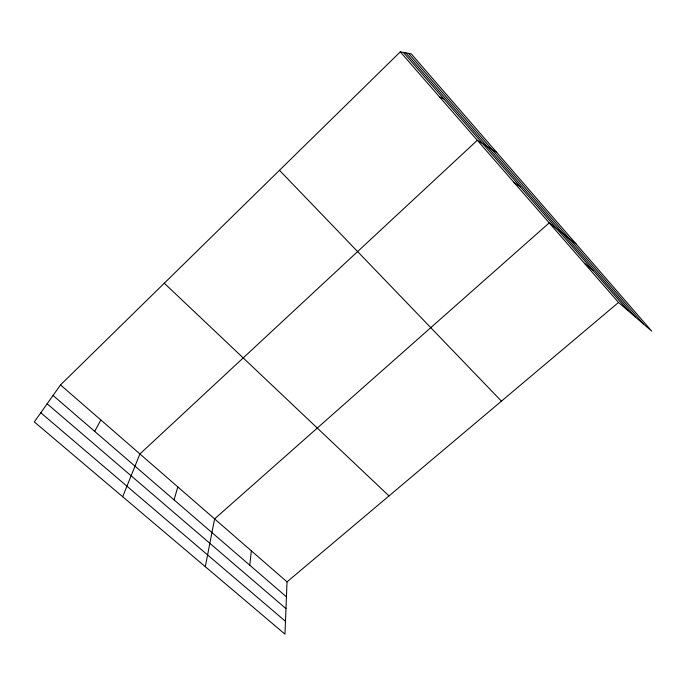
<?xml version="1.0" encoding="UTF-8"?>
<svg xmlns="http://www.w3.org/2000/svg" width="686" height="686" viewBox="0 0 686 686"><rect width="100%" height="100%" fill="white"/><g stroke="black" fill="none" stroke-linecap="round" stroke-linejoin="round"><path stroke-width="1.03" d="M618.523 302.466L287.031 581.874L284.964 634.138L34.3 421.907L60.522 384.923L400.29 51.862L411.283 53.885L651.7 331.115L618.523 302.466L400.29 51.862M249.764 565.204L251.359 550.849M205.303 566.687L214.598 518.89L549.229 222.89L575.957 243.779M174.064 499.88L177.82 486.906M122.683 496.741L139.918 453.952L477.302 140.296L496.758 152.455M94.685 431.374L100.833 419.978M439.469 96.846L443.816 98.904M513.874 182.287L520.451 187.012M584.455 263.347L593.004 270.421M40.791 412.758L285.47 621.302M47.154 403.771L285.976 608.628M53.062 395.453L286.439 596.846M60.522 384.923L287.031 581.874M164.28 283.215L388.996 495.927M279.468 170.299L501.44 401.156M405.855 52.891L635.425 317.061M403.394 52.436L627.964 310.621M408.539 53.379L643.485 324.024"/></g></svg>
